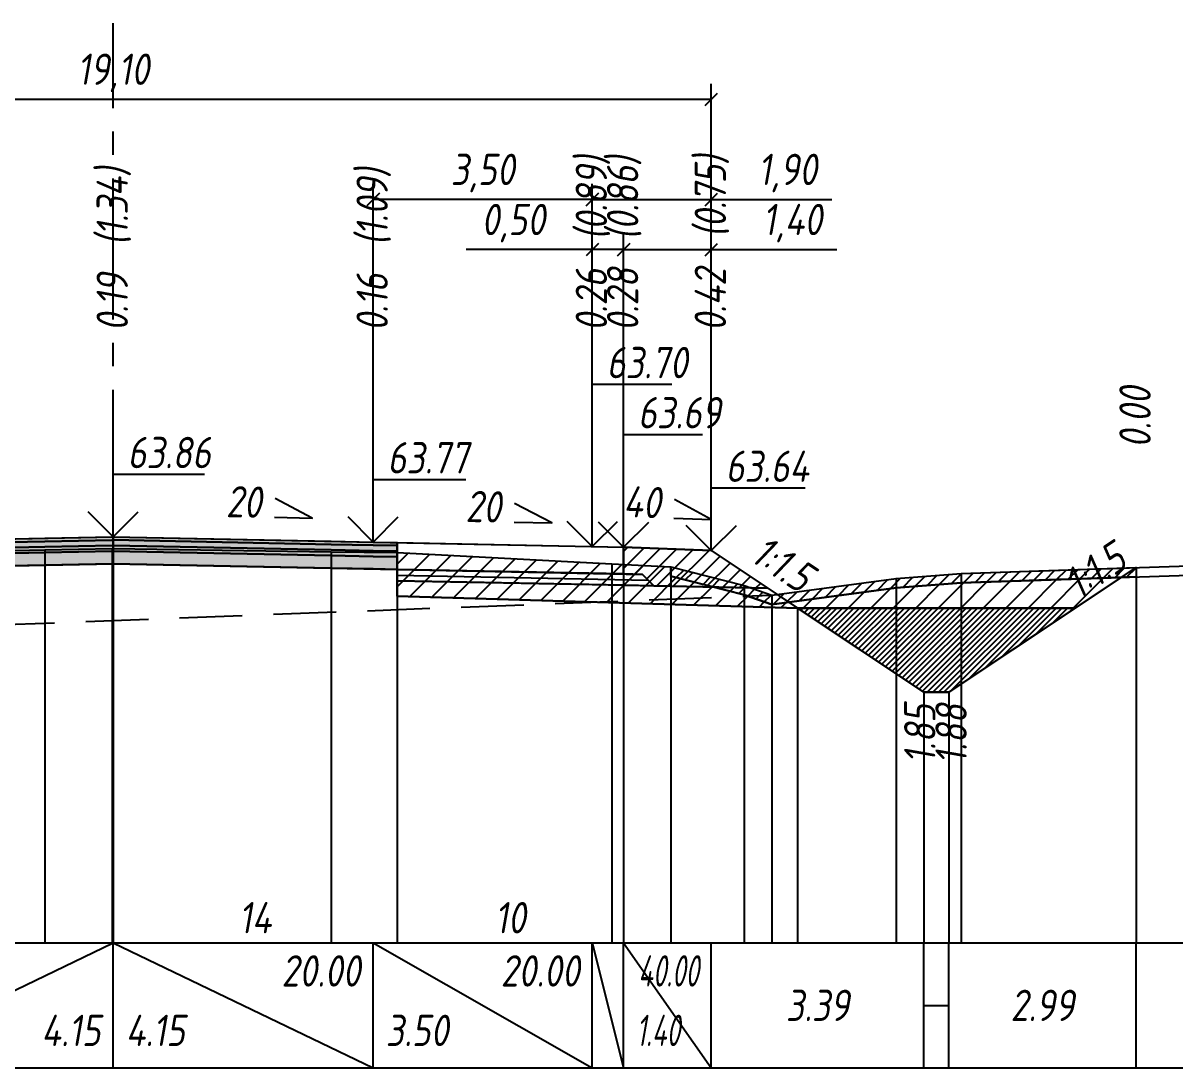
# Model space of a CAD drawing. Extents: x -717 to 1451, y -133302 to 233.
# Drawn here: x 157.4 to 249.3, y -44792 to -44708.6 of the extents above; entities that cross this region are included whole.
import ezdxf
from ezdxf.enums import TextEntityAlignment as Align

# ---------------------------------------------------------------- set-up
doc = ezdxf.new("R2010")
doc.units = 0
doc.linetypes.add('осевая2', pattern=[1.125, 0.75, -0.125, 0.125, -0.125])
doc.linetypes.add('штриховая', pattern=[0.75, 0.5, -0.25])
for name, color, linetype in [('Интерполированный поперечник', 2, 'Continuous'), ('Код_514', 1, 'Continuous'), ('Контур_0', 7, 'Continuous'), ('Контур_2521', 7, 'Continuous'), ('Контур_2564', 7, 'Continuous'), ('Контур_2660', 7, 'Continuous'), ('Контур_2665', 7, 'Continuous'), ('Контур_400', 7, 'Continuous'), ('Контур_508', 7, 'Continuous'), ('Контур_512', 7, 'Continuous'), ('Контур_513', 7, 'Continuous'), ('Контур_818', 7, 'Continuous'), ('Красный поперечник', 1, 'Continuous'), ('Объём_2501', 7, 'Continuous'), ('Объём_2564', 7, 'Continuous'), ('Объём_2650', 7, 'Continuous'), ('Объём_2660', 7, 'Continuous'), ('Объём_2661', 7, 'Continuous'), ('Объём_2662', 7, 'Continuous'), ('Объём_2663', 7, 'Continuous'), ('Объём_2664', 7, 'Continuous'), ('Объём_2665', 7, 'Continuous'), ('Объём_2666', 7, 'Continuous'), ('Объём_2667', 7, 'Continuous'), ('Объём_2668', 7, 'Continuous'), ('Объём_2669', 7, 'Continuous'), ('Объём_2675', 7, 'Continuous'), ('Объём_2753', 7, 'Continuous'), ('Ось', 1, 'осевая2'), ('Откосы', 7, 'Continuous'), ('Отметки покрытия', 7, 'Continuous'), ('Рабочие отметки', 7, 'Continuous'), ('Рабочие отметки доп.', 7, 'Continuous'), ('Слои выравнивания', 7, 'Continuous'), ('Таблица', 7, 'Continuous'), ('Уклоны проезжей части', 7, 'Continuous'), ('Черный поперечник', 3, 'Continuous')]:
    doc.layers.add(name, color=color, linetype=linetype)
for name, color, linetype, true_color in [('Контур_2540', 2, 'Continuous', 0xffff00), ('Контур_2560', 2, 'Continuous', 0xffff00), ('Контур_2561', 7, 'Continuous', 0xff8040), ('Контур_2562', 3, 'Continuous', 0x00ff00), ('Контур_2563', 7, 'Continuous', 0xff8000), ('Контур_2570', 7, 'Continuous', 0x80ff00), ('Контур_2725', 7, 'Continuous', 0x323232), ('Контур_2736', 4, 'Continuous', 0x00ffff), ('Контур_2737', 4, 'Continuous', 0x00ffff), ('Контур_2738', 4, 'Continuous', 0x00ffff), ('Контур_2739', 4, 'Continuous', 0x00ffff), ('Контур_2741', 4, 'Continuous', 0x00ffff), ('Контур_2742', 4, 'Continuous', 0x00ffff), ('Контур_2743', 4, 'Continuous', 0x00ffff), ('Контур_2744', 7, 'Continuous', 0xa4ffff), ('Контур_2745', 7, 'Continuous', 0xa4ffff), ('Контур_2747', 4, 'Continuous', 0x00ffff), ('Контур_2748', 4, 'Continuous', 0x00ffff), ('Контур_2749', 4, 'Continuous', 0x00ffff), ('Контур_2750', 4, 'Continuous', 0x00ffff), ('Контур_2751', 4, 'Continuous', 0x00ffff), ('Контур_2752', 4, 'Continuous', 0x00ffff), ('Контур_2760', 7, 'Continuous', 0x323232), ('Контур_2761', 7, 'Continuous', 0x323232), ('Контур_2762', 7, 'Continuous', 0x323232), ('Контур_2763', 7, 'Continuous', 0x323232), ('Контур_402', 7, 'Continuous', 0xff6464), ('Контур_703', 4, 'Continuous', 0x00ffff), ('Контур_705', 4, 'Continuous', 0x00ffff), ('Контур_707', 4, 'Continuous', 0x00ffff), ('Контур_720', 131, 'Continuous', 0xaaffff), ('Объём_2500', 7, 'Continuous', 0xc0c0c0), ('Объём_2520', 7, 'Continuous', 0x80ffff), ('Объём_2540', 2, 'Continuous', 0xffff00), ('Объём_2560', 2, 'Continuous', 0xffff00), ('Объём_2561', 7, 'Continuous', 0xff8040), ('Объём_2562', 3, 'Continuous', 0x00ff00), ('Объём_2563', 7, 'Continuous', 0xff8000), ('Объём_2570', 7, 'Continuous', 0x80ff00), ('Объём_2600', 7, 'Continuous', 0x808000), ('Объём_2620', 2, 'Continuous', 0xffff00), ('Объём_2746', 2, 'Continuous', 0xffff00)]:
    doc.layers.add(name, color=color, linetype=linetype, true_color=true_color)
doc.styles.get("Standard").update_dxf_attribs({"font": 'txt', "height": 2.5})
doc.styles.add('М', font='romand.shx', dxfattribs={"width": 0.8, "oblique": 10, "height": 2.5})
doc.dimstyles.new('ISO-25', dxfattribs={"dimtxt": 2.5, "dimasz": 2.5, "dimexe": 1.25, "dimexo": 0.625, "dimtad": 1, "dimtxsty": 'Standard', "dimcen": 2.5, "dimadec": 0, "dimazin": 0, "dimtfac": 1, "dimtmove": 0, "dimatfit": 3, "dimfxl": 1, "dimarcsym": 0})

# ---------------------------------------------------------------- blocks, each defined once
blk = doc.blocks.new('_Oblique')
at = {"color": 0, "linetype": 'ByBlock', "lineweight": -2}
blk.add_line((-0.5, -0.5), (0.5, 0.5), dxfattribs=at)
blk = doc.blocks.new('*D1050')
at = {"color": 0, "lineweight": -2, "transparency": 16777216}
for p, q in [((205.303, -44749.842), (205.303, -44725.402)), ((212.303, -44750.122), (212.303, -44725.402)), ((205.303, -44726.652), (212.303, -44726.652)), ((212.303, -44726.652), (222.323, -44726.652))]:
    blk.add_line(p, q, dxfattribs=at)
at = {"layer": 'Defpoints', "color": 0, "transparency": 16777216}
for p in [(212.303, -44726.652), (205.303, -44750.467), (212.303, -44750.747)]:
    blk.add_point(p, dxfattribs=at)
at = {"color": 0, "lineweight": -2, "transparency": 16777216, "rotation": 180}
blk.add_blockref('_Oblique', (205.303, -44726.652), dxfattribs=at)
at = {"color": 0, "lineweight": -2, "transparency": 16777216}
blk.add_blockref('_Oblique', (212.303, -44726.652), dxfattribs=at)
at = {"color": 0, "transparency": 16777216, "insert": (218.783, -44724.539), "char_height": 2.5, "width": 8.75, "attachment_point": 5, "style": 'М'}
blk.add_mtext('1,40', dxfattribs=at)
blk = doc.blocks.new('*D1052')
at = {"color": 0, "lineweight": -2, "transparency": 16777216}
for p, q in [((202.803, -44749.792), (202.803, -44725.402)), ((205.303, -44749.842), (205.303, -44725.402)), ((202.803, -44726.652), (192.74, -44726.652)), ((205.303, -44726.652), (202.803, -44726.652))]:
    blk.add_line(p, q, dxfattribs=at)
at = {"layer": 'Defpoints', "color": 0, "transparency": 16777216}
for p in [(205.303, -44726.652), (202.803, -44750.417), (205.303, -44750.467)]:
    blk.add_point(p, dxfattribs=at)
at = {"color": 0, "lineweight": -2, "transparency": 16777216, "rotation": 180}
blk.add_blockref('_Oblique', (202.803, -44726.652), dxfattribs=at)
at = {"color": 0, "lineweight": -2, "transparency": 16777216}
blk.add_blockref('_Oblique', (205.303, -44726.652), dxfattribs=at)
at = {"color": 0, "transparency": 16777216, "insert": (196.502, -44724.539), "char_height": 2.5, "width": 9.16667, "attachment_point": 5, "style": 'М'}
blk.add_mtext('0,50', dxfattribs=at)
blk = doc.blocks.new('*D1054')
at = {"color": 0, "lineweight": -2, "transparency": 16777216}
for p, q in [((185.303, -44749.442), (185.303, -44721.402)), ((202.803, -44749.792), (202.803, -44721.402)), ((202.803, -44722.652), (185.303, -44722.652))]:
    blk.add_line(p, q, dxfattribs=at)
at = {"layer": 'Defpoints', "color": 0, "transparency": 16777216}
for p in [(185.303, -44722.652), (185.303, -44750.067), (202.803, -44750.417)]:
    blk.add_point(p, dxfattribs=at)
at = {"color": 0, "lineweight": -2, "transparency": 16777216, "rotation": 180}
blk.add_blockref('_Oblique', (185.303, -44722.652), dxfattribs=at)
at = {"color": 0, "lineweight": -2, "transparency": 16777216}
blk.add_blockref('_Oblique', (202.803, -44722.652), dxfattribs=at)
at = {"color": 0, "transparency": 16777216, "insert": (194.053, -44720.539), "char_height": 2.5, "width": 9.58333, "attachment_point": 5, "style": 'М'}
blk.add_mtext('3,50', dxfattribs=at)
blk = doc.blocks.new('*D1055')
at = {"color": 0, "lineweight": -2, "transparency": 16777216}
for p, q in [((202.803, -44749.792), (202.803, -44721.402)), ((212.303, -44750.122), (212.303, -44721.402)), ((202.803, -44722.652), (212.303, -44722.652)), ((212.303, -44722.652), (221.933, -44722.652))]:
    blk.add_line(p, q, dxfattribs=at)
at = {"layer": 'Defpoints', "color": 0, "transparency": 16777216}
for p in [(202.803, -44722.652), (202.803, -44750.417), (212.303, -44750.747)]:
    blk.add_point(p, dxfattribs=at)
at = {"color": 0, "lineweight": -2, "transparency": 16777216, "rotation": 180}
blk.add_blockref('_Oblique', (202.803, -44722.652), dxfattribs=at)
at = {"color": 0, "lineweight": -2, "transparency": 16777216}
blk.add_blockref('_Oblique', (212.303, -44722.652), dxfattribs=at)
at = {"color": 0, "transparency": 16777216, "insert": (218.393, -44720.539), "char_height": 2.5, "width": 8.75, "attachment_point": 5, "style": 'М'}
blk.add_mtext('1,90', dxfattribs=at)
blk = doc.blocks.new('*D1057')
at = {"color": 0, "lineweight": -2, "transparency": 16777216}
for p, q in [((116.803, -44750.122), (116.803, -44713.402)), ((212.303, -44750.122), (212.303, -44713.402)), ((116.803, -44714.652), (212.303, -44714.652))]:
    blk.add_line(p, q, dxfattribs=at)
at = {"layer": 'Defpoints', "color": 0, "transparency": 16777216}
for p in [(212.303, -44714.652), (116.803, -44750.747), (212.303, -44750.747)]:
    blk.add_point(p, dxfattribs=at)
at = {"color": 0, "lineweight": -2, "transparency": 16777216, "rotation": 180}
blk.add_blockref('_Oblique', (116.803, -44714.652), dxfattribs=at)
at = {"color": 0, "lineweight": -2, "transparency": 16777216}
blk.add_blockref('_Oblique', (212.303, -44714.652), dxfattribs=at)
at = {"color": 0, "transparency": 16777216, "insert": (164.553, -44712.539), "char_height": 2.5, "width": 10.41667, "attachment_point": 5, "style": 'М'}
blk.add_mtext('19,10', dxfattribs=at)

msp = doc.modelspace()

# ---------------------------------------------------------------- hatches: boundary and pattern name
at = {"layer": 'Объём_2563'}
h = msp.add_hatch(dxfattribs=at)
h.set_pattern_fill('ANSI31', color=256, scale=0.3)
h.paths.add_polyline_path([(207.721, -44753.503), (206.803, -44752.584), (205.303, -44752.554), (205.303, -44750.404), (212.303, -44750.684), (216.803, -44753.684)])
at = {"layer": 'Объём_2570'}
h = msp.add_hatch(dxfattribs=at)
h.set_pattern_fill('ANSI31', color=256, scale=0.2)
h.paths.add_polyline_path([(246.209, -44752.795), (232.244, -44753.259), (227.067, -44753.664), (217.127, -44754.999), (214.916, -44754.223), (209.076, -44752.732), (209.076, -44751.982), (214.916, -44753.473), (217.127, -44754.249), (227.067, -44752.914), (232.244, -44752.509), (246.209, -44752.045)])
at = {"layer": 'Объём_2600'}
h = msp.add_hatch(dxfattribs=at)
h.set_pattern_fill('ANSI31', color=6, scale=0.4)
h.paths.add_polyline_path([(241.359, -44755.278), (219.194, -44755.278), (187.216, -44754.319), (187.216, -44750.83), (204.372, -44751.751), (209.076, -44751.982), (209.076, -44752.732), (214.916, -44754.223), (217.127, -44754.999), (227.067, -44753.664), (232.244, -44753.259), (245.025, -44752.834)])
h = msp.add_hatch(dxfattribs=at)
h.set_pattern_fill('HONEY', color=5, scale=0.3)
h.paths.add_polyline_path([(245.025, -44752.834), (246.209, -44752.045), (246.209, -44752.795)])
at = {"layer": 'Объём_2620'}
h = msp.add_hatch(dxfattribs=at)
h.set_pattern_fill('ANSI31', color=2, scale=0.1)
h.paths.add_polyline_path([(231.276, -44762), (229.276, -44762), (219.194, -44755.278), (241.359, -44755.278)])
at = {"layer": 'Слои выравнивания'}
for color, points in [(2, [(141.749, -44750.045), (143.803, -44750.004), (159.091, -44749.698), (164.472, -44749.591), (164.553, -44749.589), (164.553, -44749.839), (164.472, -44749.841), (159.091, -44749.948), (143.803, -44750.254), (141.749, -44750.295)]), (3, [(141.749, -44750.295), (143.803, -44750.254), (159.091, -44749.948), (164.472, -44749.841), (164.553, -44749.839), (164.553, -44750.289), (164.472, -44750.291), (159.091, -44750.398), (143.803, -44750.704), (141.749, -44750.745)]), (4, [(141.749, -44750.745), (143.803, -44750.704), (159.091, -44750.398), (164.472, -44750.291), (164.553, -44750.289), (164.553, -44750.739), (164.472, -44750.741), (159.091, -44750.848), (143.803, -44751.154), (141.749, -44751.195)]), (2, [(164.553, -44749.589), (181.941, -44749.937), (185.303, -44750.004), (187.216, -44750.042), (187.216, -44750.292), (185.303, -44750.254), (181.941, -44750.187), (164.553, -44749.839)]), (3, [(164.553, -44749.839), (181.941, -44750.187), (185.303, -44750.254), (187.216, -44750.292), (187.216, -44750.742), (185.303, -44750.704), (181.941, -44750.637), (164.553, -44750.289)]), (4, [(164.553, -44750.289), (181.941, -44750.637), (185.303, -44750.704), (187.216, -44750.742), (187.216, -44751.192), (185.303, -44751.154), (181.941, -44751.087), (164.553, -44750.739)]), (5, [(141.749, -44751.195), (143.803, -44751.154), (159.091, -44750.848), (164.472, -44750.741), (164.553, -44750.739), (164.553, -44751.739), (164.472, -44751.741), (159.091, -44751.848), (143.803, -44752.154), (141.749, -44752.195)]), (5, [(164.553, -44750.739), (181.941, -44751.087), (185.303, -44751.154), (187.216, -44751.192), (187.216, -44752.192), (185.303, -44752.154), (181.941, -44752.087), (164.553, -44751.739)])]:
    msp.add_hatch(color=color, dxfattribs=at).paths.add_polyline_path(points)

# ---------------------------------------------------------------- linework, layer by layer
at = {"layer": 'Интерполированный поперечник', "linetype": 'штриховая', "ltscale": 10, "flags": 128}
msp.add_lwpolyline([(102.408, -44758.652), (217.127, -44754.249)], dxfattribs=at)
at = {"layer": 'Код_514'}
for p, q in [((143.803, -44792), (164.553, -44782)), ((164.553, -44792), (164.553, -44782)), ((164.553, -44782), (185.303, -44792)), ((185.303, -44792), (185.303, -44782)), ((185.303, -44782), (202.803, -44792)), ((202.803, -44792), (202.803, -44782)), ((202.803, -44782), (205.303, -44792)), ((205.303, -44792), (205.303, -44782)), ((205.303, -44782), (212.303, -44792)), ((212.303, -44792), (212.303, -44782)), ((229.276, -44792), (229.276, -44782)), ((231.276, -44792), (231.276, -44782)), ((246.209, -44792), (246.209, -44782)), ((229.276, -44787), (231.276, -44787))]:
    msp.add_line(p, q, dxfattribs=at)
at = {"layer": 'Контур_0', "flags": 128}
for points in [[(187.216, -44750.042), (205.303, -44750.404), (205.303, -44752.554), (187.216, -44752.192), (187.216, -44750.042), (187.216, -44750.042)], [(212.303, -44750.684), (217.562, -44754.191), (217.562, -44754.191), (217.562, -44754.191), (217.562, -44754.191), (217.562, -44754.191), (217.562, -44754.191), (217.562, -44754.191), (217.562, -44754.191), (217.562, -44754.191), (217.562, -44754.191), (217.562, -44754.191), (217.562, -44754.191), (217.562, -44754.191), (217.562, -44754.191), (229.276, -44762)], [(212.303, -44750.684), (217.562, -44754.191), (217.562, -44754.191), (217.562, -44754.191), (217.562, -44754.191), (217.562, -44754.191), (217.562, -44754.191), (217.562, -44754.191), (217.562, -44754.191), (217.562, -44754.191), (217.562, -44754.191), (217.562, -44754.191), (217.562, -44754.191), (217.562, -44754.191), (217.562, -44754.191), (229.276, -44762), (231.276, -44762), (246.209, -44752.045), (246.209, -44752.045), (246.209, -44752.045), (246.209, -44752.045), (246.209, -44752.045), (246.209, -44752.045), (246.209, -44752.045), (246.209, -44752.045), (246.209, -44752.045), (246.209, -44752.045), (246.209, -44752.045), (246.209, -44752.045), (246.209, -44752.045)], [(205.303, -44753.454), (187.216, -44753.092), (187.216, -44752.192), (206.803, -44752.584), (207.721, -44753.503), (205.303, -44753.454), (205.303, -44753.454)], [(205.303, -44752.554), (206.803, -44752.584), (207.721, -44753.503), (216.803, -44753.684)]]:
    msp.add_lwpolyline(points, dxfattribs=at)
at = {"layer": 'Контур_2521', "color": 250, "flags": 128}
msp.add_lwpolyline([(187.216, -44752.642), (207.262, -44753.043)], dxfattribs=at)
at = {"layer": 'Контур_2540', "flags": 128}
msp.add_lwpolyline([(202.803, -44753.404), (216.803, -44753.684), (219.194, -44755.278), (187.216, -44754.319), (187.216, -44753.092), (202.803, -44753.404), (202.803, -44753.404)], dxfattribs=at)
at = {"layer": 'Контур_2560', "flags": 128}
msp.add_lwpolyline([(205.303, -44750.404), (212.303, -44750.684), (212.303, -44750.684), (212.303, -44750.684)], dxfattribs=at)
at = {"layer": 'Контур_2561', "flags": 128}
msp.add_lwpolyline([(205.303, -44750.404), (205.303, -44750.404), (212.303, -44750.684), (212.303, -44750.684), (205.303, -44750.404)], dxfattribs=at)
at = {"layer": 'Контур_2562', "flags": 128}
msp.add_lwpolyline([(212.303, -44750.684), (212.303, -44750.684), (212.303, -44750.684), (212.303, -44750.684), (212.303, -44750.684)], dxfattribs=at)
at = {"layer": 'Контур_2563', "flags": 128}
msp.add_lwpolyline([(207.721, -44753.503), (206.803, -44752.584), (205.303, -44752.554), (205.303, -44750.404), (212.303, -44750.684), (216.803, -44753.684), (207.721, -44753.503), (207.721, -44753.503)], dxfattribs=at)
at = {"layer": 'Контур_2564', "flags": 128}
msp.add_lwpolyline([(205.303, -44750.404), (212.303, -44750.684)], dxfattribs=at)
at = {"layer": 'Контур_2570', "flags": 128}
msp.add_lwpolyline([(80, -44760.559), (102.408, -44759.402), (102.408, -44759.402), (108.837, -44756.963), (120.888, -44752.948), (120.888, -44752.198), (137.077, -44751.142), (141.749, -44751.011), (159.091, -44750.613), (164.472, -44750.515), (164.553, -44750.516), (181.941, -44750.779), (187.216, -44750.83), (204.372, -44751.751), (209.076, -44751.982), (209.076, -44752.732), (214.916, -44754.223), (217.127, -44754.999), (217.127, -44754.999), (227.067, -44753.664), (232.244, -44753.259), (259.922, -44752.339), (266.06, -44752.468), (271.209, -44752.106)], dxfattribs=at)
at = {"layer": 'Контур_2660', "flags": 128}
msp.add_lwpolyline([(187.216, -44754.319), (219.194, -44755.278)], dxfattribs=at)
at = {"layer": 'Контур_2665', "flags": 128}
msp.add_lwpolyline([(212.303, -44750.684), (212.303, -44750.684)], dxfattribs=at)
at = {"layer": 'Контур_2725', "flags": 128}
msp.add_lwpolyline([(141.749, -44752.195), (143.803, -44752.154), (159.091, -44751.848), (164.472, -44751.741), (164.553, -44751.739), (181.941, -44752.087), (185.303, -44752.154), (187.216, -44752.192)], dxfattribs=at)
at = {"layer": 'Контур_2736', "flags": 128}
for points in [[(212.303, -44750.684), (217.562, -44754.191)], [(217.562, -44754.191), (229.276, -44762)]]:
    msp.add_lwpolyline(points, dxfattribs=at)
at = {"layer": 'Контур_2737', "flags": 128}
msp.add_lwpolyline([(217.562, -44754.191), (217.562, -44754.191)], dxfattribs=at)
at = {"layer": 'Контур_2738', "flags": 128}
msp.add_lwpolyline([(217.562, -44754.191), (217.562, -44754.191)], dxfattribs=at)
at = {"layer": 'Контур_2739', "flags": 128}
msp.add_lwpolyline([(217.562, -44754.191), (217.562, -44754.191)], dxfattribs=at)
at = {"layer": 'Контур_2741', "flags": 128}
msp.add_lwpolyline([(246.209, -44752.045), (246.209, -44752.045)], dxfattribs=at)
at = {"layer": 'Контур_2742', "flags": 128}
msp.add_lwpolyline([(246.209, -44752.045), (246.209, -44752.045)], dxfattribs=at)
at = {"layer": 'Контур_2743', "flags": 128}
msp.add_lwpolyline([(246.209, -44752.045), (246.209, -44752.045)], dxfattribs=at)
at = {"layer": 'Контур_2744', "flags": 128}
msp.add_lwpolyline([(246.209, -44752.045), (246.209, -44752.045)], dxfattribs=at)
msp.add_lwpolyline([(246.209, -44752.045), (246.209, -44752.045)], dxfattribs=at)
msp.add_lwpolyline([(246.209, -44752.045), (246.209, -44752.045)], dxfattribs=at)
msp.add_lwpolyline([(246.209, -44752.045), (246.209, -44752.045)], dxfattribs=at)
msp.add_lwpolyline([(246.209, -44752.045), (246.209, -44752.045)], dxfattribs=at)
msp.add_lwpolyline([(246.209, -44752.045), (246.209, -44752.045)], dxfattribs=at)
at = {"layer": 'Контур_2745', "flags": 128}
msp.add_lwpolyline([(217.562, -44754.191), (217.562, -44754.191)], dxfattribs=at)
msp.add_lwpolyline([(217.562, -44754.191), (217.562, -44754.191)], dxfattribs=at)
msp.add_lwpolyline([(217.562, -44754.191), (217.562, -44754.191)], dxfattribs=at)
msp.add_lwpolyline([(217.562, -44754.191), (217.562, -44754.191)], dxfattribs=at)
msp.add_lwpolyline([(217.562, -44754.191), (217.562, -44754.191)], dxfattribs=at)
msp.add_lwpolyline([(217.562, -44754.191), (217.562, -44754.191)], dxfattribs=at)
at = {"layer": 'Контур_2747', "flags": 128}
msp.add_lwpolyline([(217.562, -44754.191), (217.562, -44754.191)], dxfattribs=at)
at = {"layer": 'Контур_2748', "flags": 128}
msp.add_lwpolyline([(217.562, -44754.191), (217.562, -44754.191)], dxfattribs=at)
at = {"layer": 'Контур_2749', "flags": 128}
msp.add_lwpolyline([(217.562, -44754.191), (217.562, -44754.191)], dxfattribs=at)
at = {"layer": 'Контур_2750', "flags": 128}
msp.add_lwpolyline([(246.209, -44752.045), (246.209, -44752.045)], dxfattribs=at)
at = {"layer": 'Контур_2751', "flags": 128}
msp.add_lwpolyline([(246.209, -44752.045), (246.209, -44752.045)], dxfattribs=at)
at = {"layer": 'Контур_2752', "flags": 128}
msp.add_lwpolyline([(246.209, -44752.045), (246.209, -44752.045)], dxfattribs=at)
at = {"layer": 'Контур_2760', "flags": 128}
msp.add_lwpolyline([(141.749, -44750.045), (143.803, -44750.004), (159.091, -44749.698), (164.472, -44749.591), (164.553, -44749.589), (181.941, -44749.937), (185.303, -44750.004), (187.216, -44750.042)], dxfattribs=at)
at = {"layer": 'Контур_2761', "flags": 128}
msp.add_lwpolyline([(141.749, -44750.295), (143.803, -44750.254), (159.091, -44749.948), (164.472, -44749.841), (164.553, -44749.839), (181.941, -44750.187), (185.303, -44750.254), (187.216, -44750.292)], dxfattribs=at)
at = {"layer": 'Контур_2762', "flags": 128}
msp.add_lwpolyline([(141.749, -44750.745), (143.803, -44750.704), (159.091, -44750.398), (164.472, -44750.291), (164.553, -44750.289), (181.941, -44750.637), (185.303, -44750.704), (187.216, -44750.742)], dxfattribs=at)
at = {"layer": 'Контур_2763', "flags": 128}
msp.add_lwpolyline([(141.749, -44751.195), (143.803, -44751.154), (159.091, -44750.848), (164.472, -44750.741), (164.553, -44750.739), (181.941, -44751.087), (185.303, -44751.154), (187.216, -44751.192)], dxfattribs=at)
at = {"layer": 'Контур_400', "flags": 128}
for points in [[(123.803, -44750.404), (126.303, -44750.354), (126.303, -44750.354), (126.303, -44750.354), (126.303, -44750.354), (126.303, -44750.354), (126.303, -44750.354), (143.803, -44750.004), (164.553, -44749.589)], [(164.553, -44749.589), (185.303, -44750.004), (202.803, -44750.354), (202.803, -44750.354), (202.803, -44750.354), (202.803, -44750.354), (202.803, -44750.354), (202.803, -44750.354), (205.303, -44750.404)]]:
    msp.add_lwpolyline(points, dxfattribs=at)
at = {"layer": 'Контур_402', "flags": 128}
msp.add_lwpolyline([(109.911, -44755.278), (141.749, -44754.323), (141.749, -44752.195), (164.553, -44751.739), (187.216, -44752.192), (187.216, -44754.319), (219.194, -44755.278)], dxfattribs=at)
at = {"layer": 'Контур_508', "flags": 128}
msp.add_lwpolyline([(105, -44758.553), (109.911, -44755.278), (141.749, -44754.323), (141.749, -44752.195), (164.553, -44751.739), (187.216, -44752.192), (187.216, -44754.319), (219.194, -44755.278), (229.276, -44762), (231.276, -44762), (246.209, -44752.045)], dxfattribs=at)
at = {"layer": 'Контур_512', "flags": 128}
msp.add_lwpolyline([(187.216, -44754.319), (219.194, -44755.278), (229.276, -44762), (231.276, -44762), (246.209, -44752.045)], dxfattribs=at)
at = {"layer": 'Контур_513', "flags": 128}
msp.add_lwpolyline([(105, -44758.553), (109.911, -44755.278), (141.749, -44754.323), (141.749, -44752.195), (164.553, -44751.739), (187.216, -44752.192), (187.216, -44754.319), (219.194, -44755.278), (229.276, -44762), (231.276, -44762), (246.209, -44752.045)], dxfattribs=at)
at = {"layer": 'Контур_703', "flags": 128}
msp.add_lwpolyline([(212.303, -44750.684), (217.562, -44754.191)], dxfattribs=at)
at = {"layer": 'Контур_705', "flags": 128}
msp.add_lwpolyline([(217.562, -44754.191), (217.562, -44754.191)], dxfattribs=at)
at = {"layer": 'Контур_707', "flags": 128}
msp.add_lwpolyline([(231.276, -44762), (246.209, -44752.045)], dxfattribs=at)
at = {"layer": 'Контур_720', "flags": 128}
msp.add_lwpolyline([(229.276, -44762), (231.276, -44762)], dxfattribs=at)
at = {"layer": 'Контур_818', "flags": 128}
msp.add_lwpolyline([(105, -44758.419), (108.837, -44756.963), (120.888, -44752.948), (120.888, -44752.198), (137.077, -44751.142), (141.749, -44751.011), (159.091, -44750.613), (164.472, -44750.515), (164.553, -44750.516), (181.941, -44750.779), (187.216, -44750.83), (204.372, -44751.751), (209.076, -44751.982), (209.076, -44752.732), (214.916, -44754.223), (217.127, -44754.999), (217.127, -44754.999), (227.067, -44753.664), (232.244, -44753.259), (246.209, -44752.795)], dxfattribs=at)
at = {"layer": 'Красный поперечник'}
for p, q in [((143.803, -44750.004), (164.553, -44749.589)), ((164.553, -44749.589), (185.303, -44750.004)), ((185.303, -44750.004), (202.803, -44750.354)), ((202.803, -44750.354), (205.303, -44750.404)), ((205.303, -44750.404), (212.303, -44750.684)), ((212.303, -44750.684), (229.276, -44762)), ((231.276, -44762), (246.209, -44752.045)), ((246.209, -44752.045), (246.209, -44782)), ((187.216, -44754.319), (187.216, -44782)), ((219.194, -44755.278), (219.194, -44782)), ((229.276, -44762), (229.276, -44782)), ((229.276, -44762), (231.276, -44762)), ((231.276, -44762), (231.276, -44782))]:
    msp.add_line(p, q, dxfattribs=at)
at = {"layer": 'Объём_2500', "flags": 128}
msp.add_lwpolyline([(187.216, -44750.042), (205.303, -44750.404), (205.303, -44752.554), (187.216, -44752.192), (187.216, -44750.042), (187.216, -44750.042)], dxfattribs=at)
at = {"layer": 'Объём_2501', "flags": 128}
for points in [[(123.803, -44750.404), (126.303, -44750.354), (126.303, -44750.354), (126.303, -44750.354), (126.303, -44750.354), (126.303, -44750.354), (126.303, -44750.354), (143.803, -44750.004), (164.553, -44749.589)], [(164.553, -44749.589), (185.303, -44750.004), (202.803, -44750.354), (202.803, -44750.354), (202.803, -44750.354), (202.803, -44750.354), (202.803, -44750.354), (202.803, -44750.354), (205.303, -44750.404)]]:
    msp.add_lwpolyline(points, dxfattribs=at)
at = {"layer": 'Объём_2520', "color": 250, "flags": 128}
msp.add_lwpolyline([(205.303, -44753.454), (187.216, -44753.092), (187.216, -44752.192), (206.803, -44752.584), (207.721, -44753.503), (205.303, -44753.454), (205.303, -44753.454)], dxfattribs=at)
at = {"layer": 'Объём_2540', "flags": 128}
msp.add_lwpolyline([(202.803, -44753.404), (216.803, -44753.684), (219.194, -44755.278), (187.216, -44754.319), (187.216, -44753.092), (202.803, -44753.404), (202.803, -44753.404)], dxfattribs=at)
at = {"layer": 'Объём_2560', "flags": 128}
msp.add_lwpolyline([(205.303, -44750.404), (212.303, -44750.684), (212.303, -44750.684), (212.303, -44750.684)], dxfattribs=at)
at = {"layer": 'Объём_2561', "flags": 128}
msp.add_lwpolyline([(205.303, -44750.404), (205.303, -44750.404), (212.303, -44750.684), (212.303, -44750.684), (205.303, -44750.404)], dxfattribs=at)
at = {"layer": 'Объём_2562', "flags": 128}
msp.add_lwpolyline([(212.303, -44750.684), (212.303, -44750.684), (212.303, -44750.684), (212.303, -44750.684), (212.303, -44750.684)], dxfattribs=at)
at = {"layer": 'Объём_2563', "color": 250, "flags": 128}
msp.add_lwpolyline([(207.721, -44753.503), (206.803, -44752.584), (205.303, -44752.554), (205.303, -44750.404), (212.303, -44750.684), (216.803, -44753.684), (207.721, -44753.503), (207.721, -44753.503)], dxfattribs=at)
at = {"layer": 'Объём_2564', "flags": 128}
msp.add_lwpolyline([(205.303, -44750.404), (212.303, -44750.684)], dxfattribs=at)
at = {"layer": 'Объём_2570', "flags": 128}
msp.add_lwpolyline([(246.209, -44752.795), (232.244, -44753.259), (227.067, -44753.664), (217.127, -44754.999), (214.916, -44754.223), (209.076, -44752.732), (209.076, -44751.982), (214.916, -44753.473), (217.127, -44754.249), (227.067, -44752.914), (232.244, -44752.509), (246.209, -44752.045), (246.209, -44752.795), (246.209, -44752.795)], dxfattribs=at)
at = {"layer": 'Объём_2600', "color": 5, "flags": 128}
msp.add_lwpolyline([(245.025, -44752.834), (246.209, -44752.045), (246.209, -44752.795), (245.025, -44752.834), (245.025, -44752.834)], dxfattribs=at)
at = {"layer": 'Объём_2620', "flags": 128}
msp.add_lwpolyline([(231.276, -44762), (229.276, -44762), (219.194, -44755.278), (241.359, -44755.278), (231.276, -44762), (231.276, -44762)], dxfattribs=at)
at = {"layer": 'Объём_2650', "color": 6, "flags": 128}
msp.add_lwpolyline([(241.359, -44755.278), (219.194, -44755.278), (187.216, -44754.319), (187.216, -44750.83), (204.372, -44751.751), (209.076, -44751.982), (209.076, -44752.732), (214.916, -44754.223), (217.127, -44754.999), (227.067, -44753.664), (232.244, -44753.259), (245.025, -44752.834), (241.359, -44755.278), (241.359, -44755.278)], dxfattribs=at)
at = {"layer": 'Объём_2660', "flags": 128}
msp.add_lwpolyline([(187.216, -44754.319), (219.194, -44755.278)], dxfattribs=at)
at = {"layer": 'Объём_2661', "flags": 128}
msp.add_lwpolyline([(212.303, -44750.684), (217.562, -44754.191), (219.194, -44755.278)], dxfattribs=at)
at = {"layer": 'Объём_2662', "flags": 128}
msp.add_lwpolyline([(241.359, -44755.278), (246.209, -44752.045)], dxfattribs=at)
at = {"layer": 'Объём_2663', "flags": 128}
for points in [[(219.194, -44755.278), (229.276, -44762)], [(231.276, -44762), (241.359, -44755.278)]]:
    msp.add_lwpolyline(points, dxfattribs=at)
at = {"layer": 'Объём_2664', "flags": 128}
msp.add_lwpolyline([(229.276, -44762), (231.276, -44762)], dxfattribs=at)
at = {"layer": 'Объём_2665', "flags": 128}
msp.add_lwpolyline([(212.303, -44750.684), (212.303, -44750.684)], dxfattribs=at)
at = {"layer": 'Объём_2666', "flags": 128}
for points in [[(212.303, -44750.684), (217.562, -44754.191)], [(217.562, -44754.191), (219.194, -44755.278)]]:
    msp.add_lwpolyline(points, dxfattribs=at)
at = {"layer": 'Объём_2667', "flags": 128}
for points in [[(246.209, -44752.045), (246.209, -44752.045)], [(217.562, -44754.191), (217.562, -44754.191)]]:
    msp.add_lwpolyline(points, dxfattribs=at)
at = {"layer": 'Объём_2668', "flags": 128}
for points in [[(246.209, -44752.045), (246.209, -44752.045)], [(217.562, -44754.191), (217.562, -44754.191)]]:
    msp.add_lwpolyline(points, dxfattribs=at)
at = {"layer": 'Объём_2669', "flags": 128}
for points in [[(246.209, -44752.045), (246.209, -44752.045)], [(217.562, -44754.191), (217.562, -44754.191)]]:
    msp.add_lwpolyline(points, dxfattribs=at)
at = {"layer": 'Объём_2675', "flags": 128}
for points in [[(246.209, -44752.045), (246.209, -44752.045)], [(246.209, -44752.045), (246.209, -44752.045)], [(246.209, -44752.045), (246.209, -44752.045)], [(246.209, -44752.045), (246.209, -44752.045)], [(246.209, -44752.045), (246.209, -44752.045)], [(246.209, -44752.045), (246.209, -44752.045)], [(217.562, -44754.191), (217.562, -44754.191)], [(217.562, -44754.191), (217.562, -44754.191)], [(217.562, -44754.191), (217.562, -44754.191)], [(217.562, -44754.191), (217.562, -44754.191)], [(217.562, -44754.191), (217.562, -44754.191)], [(217.562, -44754.191), (217.562, -44754.191)]]:
    msp.add_lwpolyline(points, dxfattribs=at)
at = {"layer": 'Объём_2746', "flags": 128}
msp.add_lwpolyline([(219.194, -44755.278), (187.216, -44754.319), (187.216, -44750.83), (204.372, -44751.751), (209.076, -44751.982), (209.076, -44752.732), (214.916, -44754.223), (217.127, -44754.999), (218.498, -44754.815), (219.194, -44755.278), (219.194, -44755.278)], dxfattribs=at)
at = {"layer": 'Объём_2753', "flags": 128}
msp.add_lwpolyline([(187.216, -44750.042), (187.216, -44750.042)], dxfattribs=at)
at = {"layer": 'Ось', "ltscale": 15}
msp.add_line((164.553, -44765.971), (164.553, -44708.56), dxfattribs=at)
at = {"layer": 'Откосы', "color": 1, "flags": 128}
for points in [[(177.441, -44748.03), (180.44, -44748.09), (177.471, -44746.53)], [(209.303, -44748.094), (212.301, -44748.214), (209.363, -44746.596)], [(196.566, -44748.412), (199.565, -44748.472), (196.596, -44746.913)]]:
    msp.add_lwpolyline(points, dxfattribs=at)
at = {"layer": 'Отметки покрытия', "color": 1}
for p, q in [((202.803, -44750.354), (202.803, -44737.404)), ((202.803, -44737.404), (209.153, -44737.404)), ((205.303, -44750.404), (205.303, -44741.404)), ((205.303, -44741.404), (211.603, -44741.404)), ((164.553, -44749.589), (164.553, -44744.589)), ((164.553, -44744.589), (171.853, -44744.589)), ((185.303, -44750.004), (185.303, -44745.004)), ((185.303, -44745.004), (192.703, -44745.004)), ((212.303, -44750.684), (212.303, -44745.684)), ((212.303, -44745.684), (219.803, -44745.684)), ((164.553, -44749.589), (162.553, -44747.589)), ((164.553, -44749.589), (166.553, -44747.589)), ((185.303, -44750.004), (183.303, -44748.004)), ((185.303, -44750.004), (187.303, -44748.004)), ((202.803, -44750.354), (200.803, -44748.354)), ((202.803, -44750.354), (204.803, -44748.354)), ((205.303, -44750.404), (203.303, -44748.404)), ((205.303, -44750.404), (207.303, -44748.404)), ((212.303, -44750.684), (210.303, -44748.684)), ((212.303, -44750.684), (214.303, -44748.684))]:
    msp.add_line(p, q, dxfattribs=at)
at = {"layer": 'Слои выравнивания'}
for p, q in [((164.553, -44749.589), (164.553, -44782)), ((187.216, -44750.042), (187.216, -44782)), ((205.303, -44750.404), (205.303, -44782))]:
    msp.add_line(p, q, dxfattribs=at)
at = {"layer": 'Слои выравнивания', "color": 2, "flags": 128}
for points in [[(141.749, -44750.045), (143.803, -44750.004), (159.091, -44749.698), (164.472, -44749.591), (164.553, -44749.589), (164.553, -44749.839), (164.472, -44749.841), (159.091, -44749.948), (143.803, -44750.254), (141.749, -44750.295)], [(164.553, -44749.589), (181.941, -44749.937), (185.303, -44750.004), (187.216, -44750.042), (187.216, -44750.292), (185.303, -44750.254), (181.941, -44750.187), (164.553, -44749.839)]]:
    msp.add_lwpolyline(points, close=True, dxfattribs=at)
at = {"layer": 'Слои выравнивания', "color": 3, "flags": 128}
for points in [[(141.749, -44750.295), (143.803, -44750.254), (159.091, -44749.948), (164.472, -44749.841), (164.553, -44749.839), (164.553, -44750.289), (164.472, -44750.291), (159.091, -44750.398), (143.803, -44750.704), (141.749, -44750.745)], [(164.553, -44749.839), (181.941, -44750.187), (185.303, -44750.254), (187.216, -44750.292), (187.216, -44750.742), (185.303, -44750.704), (181.941, -44750.637), (164.553, -44750.289)]]:
    msp.add_lwpolyline(points, close=True, dxfattribs=at)
at = {"layer": 'Слои выравнивания', "color": 4, "flags": 128}
for points in [[(141.749, -44750.745), (143.803, -44750.704), (159.091, -44750.398), (164.472, -44750.291), (164.553, -44750.289), (164.553, -44750.739), (164.472, -44750.741), (159.091, -44750.848), (143.803, -44751.154), (141.749, -44751.195)], [(164.553, -44750.289), (181.941, -44750.637), (185.303, -44750.704), (187.216, -44750.742), (187.216, -44751.192), (185.303, -44751.154), (181.941, -44751.087), (164.553, -44750.739)]]:
    msp.add_lwpolyline(points, close=True, dxfattribs=at)
at = {"layer": 'Слои выравнивания', "color": 5, "flags": 128}
for points in [[(141.749, -44751.195), (143.803, -44751.154), (159.091, -44750.848), (164.472, -44750.741), (164.553, -44750.739), (164.553, -44751.739), (164.472, -44751.741), (159.091, -44751.848), (143.803, -44752.154), (141.749, -44752.195)], [(164.553, -44750.739), (181.941, -44751.087), (185.303, -44751.154), (187.216, -44751.192), (187.216, -44752.192), (185.303, -44752.154), (181.941, -44752.087), (164.553, -44751.739)]]:
    msp.add_lwpolyline(points, close=True, dxfattribs=at)
at = {"layer": 'Таблица'}
for p, q in [((80, -44782), (271.209, -44782)), ((80, -44792), (271.209, -44792))]:
    msp.add_line(p, q, dxfattribs=at)
at = {"layer": 'Черный поперечник', "color": 7}
for p, q in [((159.091, -44750.613), (159.091, -44782)), ((164.472, -44750.515), (164.472, -44782)), ((164.553, -44750.516), (164.553, -44782)), ((181.941, -44750.779), (181.941, -44782)), ((187.216, -44750.83), (187.216, -44782)), ((204.372, -44751.751), (204.372, -44782)), ((209.076, -44751.982), (209.076, -44782)), ((227.067, -44752.914), (227.067, -44782)), ((232.244, -44752.509), (232.244, -44782)), ((214.916, -44753.473), (214.916, -44782)), ((217.127, -44754.249), (217.127, -44782))]:
    msp.add_line(p, q, dxfattribs=at)
at = {"layer": 'Черный поперечник', "flags": 128}
msp.add_lwpolyline([(80, -44759.809), (102.408, -44758.652), (108.837, -44756.213), (120.888, -44752.198), (137.077, -44751.142), (141.749, -44751.011), (159.091, -44750.613), (164.472, -44750.515), (164.553, -44750.516), (181.941, -44750.779), (187.216, -44750.83), (204.372, -44751.751), (209.076, -44751.982), (214.916, -44753.473), (217.127, -44754.249), (227.067, -44752.914), (232.244, -44752.509), (259.922, -44751.589), (266.06, -44751.718), (271.209, -44751.356)], dxfattribs=at)

# ---------------------------------------------------------------- texts
at = {"layer": 'Код_514', "style": 'М', "oblique": 10}
for s, width, p in [('20.00', 0.8, (184.303, -44783)), ('20.00', 0.8, (201.803, -44783)), ('40.00', 0.6, (211.303, -44783))]:
    msp.add_text(s, height=2.5, dxfattribs=dict(at, width=width)).set_placement(p, align=Align.TOP_RIGHT)
at = {"layer": 'Код_514', "style": 'М', "oblique": 10, "width": 0.8}
for s, p in [('3.39', (220.789, -44787)), ('2.99', (238.743, -44787))]:
    msp.add_text(s, height=2.5, dxfattribs=at).set_placement(p, align=Align.MIDDLE_CENTER)
msp.add_text('4.15', height=2.5, dxfattribs=at).set_placement((163.553, -44791), align=Align.BOTTOM_RIGHT)
at = {"layer": 'Код_514', "style": 'М', "oblique": 10}
for s, width, p in [('4.15', 0.8, (165.553, -44791)), ('3.50', 0.8, (186.303, -44791)), ('1.40', 0.6, (206.303, -44791))]:
    msp.add_text(s, height=2.5, dxfattribs=dict(at, width=width)).set_placement(p, align=Align.BOTTOM_LEFT)
at = {"layer": 'Отметки покрытия', "color": 1, "style": 'М', "oblique": 10, "width": 0.8}
for s, p in [('63.70', (203.944, -44737.673)), ('63.69', (206.444, -44741.673)), ('63.86', (165.694, -44744.858)), ('63.77', (186.444, -44745.273)), ('63.64', (213.444, -44745.953))]:
    msp.add_text(s, height=2.5, dxfattribs=at).set_placement(p, align=Align.BOTTOM_LEFT)
at = {"layer": 'Рабочие отметки', "color": 1, "style": 'М', "oblique": 10, "width": 0.8}
for s, p in [('0.19', (164.475, -44733.154)), ('0.26', (202.725, -44733.154)), ('0.28', (205.225, -44733.154)), ('0.42', (212.225, -44733.154)), ('0.16', (185.225, -44733.154)), ('0.00', (246.131, -44742.476))]:
    msp.add_text(s, height=2.5, rotation=90, dxfattribs=at).set_placement(p, align=Align.MIDDLE_LEFT)
for s, p in [('1.85', (228.948, -44762.931)), ('1.88', (231.448, -44762.931))]:
    msp.add_text(s, height=2.5, rotation=90, dxfattribs=at).set_placement(p, align=Align.MIDDLE_RIGHT)
at = {"layer": 'Рабочие отметки доп.', "color": 1, "style": 'М', "oblique": 10, "width": 0.8}
for s, p in [('(0.89)', (202.725, -44725.854)), ('(0.86)', (205.225, -44725.854)), ('(0.75)', (212.225, -44725.654)), ('(1.34)', (164.475, -44726.304)), ('(1.09)', (185.225, -44726.304))]:
    msp.add_text(s, height=2.5, rotation=90, dxfattribs=at).set_placement(p, align=Align.MIDDLE_LEFT)
at = {"layer": 'Слои выравнивания', "style": 'М', "oblique": 10, "width": 0.8}
for s, p in [('14', (175.884, -44782)), ('10', (196.259, -44782))]:
    msp.add_text(s, height=2.5, dxfattribs=at).set_placement(p, align=Align.BOTTOM_CENTER)
at = {"layer": 'Уклоны проезжей части', "color": 1, "style": 'М', "oblique": 10, "width": 0.8}
for s, rotation, p in [('20', 358.85423, (174.948, -44748.797)), ('40', 357.70938, (206.711, -44748.81)), ('20', 358.85423, (194.073, -44749.179)), ('1:1.5', 326.30994, (216.919, -44753.425)), ('1:1.5', 33.69007, (244.067, -44753.916))]:
    msp.add_text(s, height=2.5, rotation=rotation, dxfattribs=at).set_placement(p, align=Align.BOTTOM_CENTER)

# ---------------------------------------------------------------- dimensions: what is measured, and where the dimension line sits
at = {"color": 5}
dim = msp.add_linear_dim(base=(212.303, -44714.652), p1=(116.803, -44750.747), p2=(212.303, -44750.747), angle=180, dimstyle='ISO-25', override={"dimasz": 1, "dimlfac": 0.2, "dimzin": 0, "dimtxsty": 'М', "dimblk1": 'Oblique', "dimblk2": 'Oblique', "dimsah": 1}, dxfattribs=at)
dim.commit()
dim.dimension.update_dxf_attribs({"geometry": '*D1057', "text_midpoint": (164.553, -44712.539)})
dim = msp.add_linear_dim(base=(185.303, -44722.652), p1=(202.803, -44750.417), p2=(185.303, -44750.067), dimstyle='ISO-25', override={"dimasz": 1, "dimlfac": 0.2, "dimzin": 0, "dimtxsty": 'М', "dimblk1": 'Oblique', "dimblk2": 'Oblique', "dimsah": 1}, dxfattribs=at)
dim.commit()
dim.dimension.update_dxf_attribs({"geometry": '*D1054', "text_midpoint": (194.053, -44720.539)})
dim = msp.add_linear_dim(base=(202.803, -44722.652), p1=(212.303, -44750.747), p2=(202.803, -44750.417), dimstyle='ISO-25', override={"dimasz": 1, "dimlfac": 0.2, "dimzin": 0, "dimtxsty": 'М', "dimblk1": 'Oblique', "dimblk2": 'Oblique', "dimsah": 1}, dxfattribs=at)
dim.commit()
dim.dimension.update_dxf_attribs({"geometry": '*D1055', "text_midpoint": (218.393, -44722.652), "dimtype": 160})
for base, p1, p2, picture, middle in [((205.303, -44726.652), (202.803, -44750.417), (205.303, -44750.467), '*D1052', (196.502, -44726.652)), ((212.303, -44726.652), (205.303, -44750.467), (212.303, -44750.747), '*D1050', (218.783, -44726.652))]:
    dim = msp.add_linear_dim(base=base, p1=p1, p2=p2, angle=180, dimstyle='ISO-25', override={"dimasz": 1, "dimlfac": 0.2, "dimzin": 0, "dimtxsty": 'М', "dimblk1": 'Oblique', "dimblk2": 'Oblique', "dimsah": 1}, dxfattribs=at)
    dim.commit()
    dim.dimension.update_dxf_attribs({"geometry": picture, "text_midpoint": middle, "dimtype": 160})

doc.saveas('drawing.dxf')
